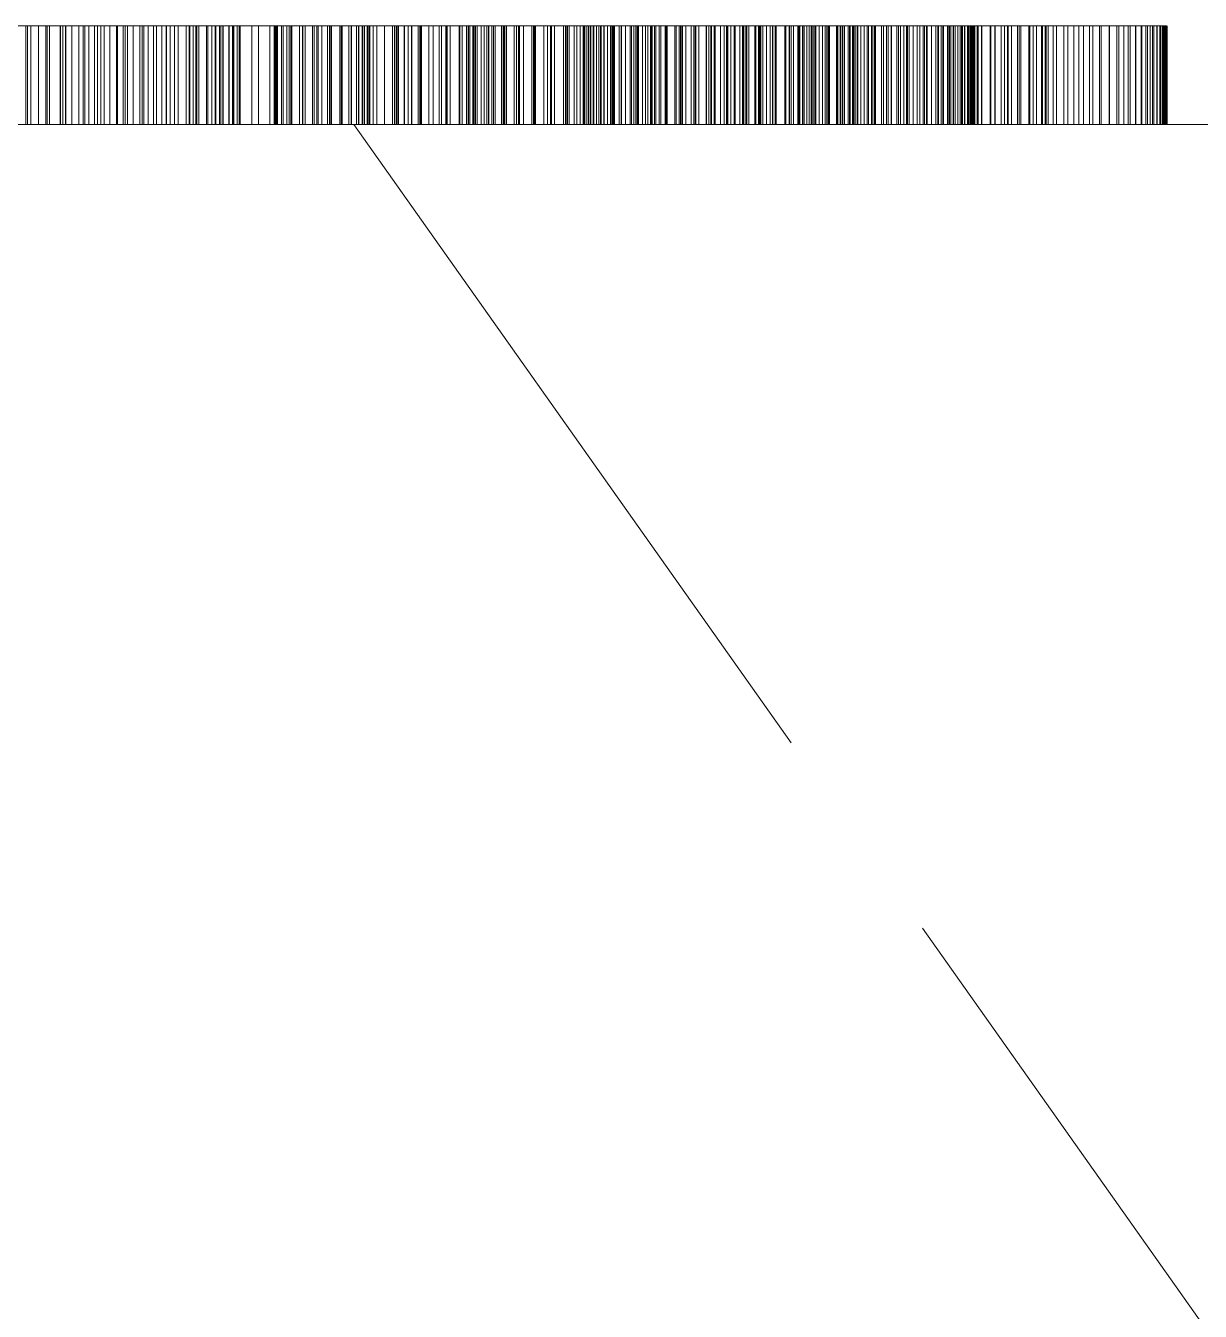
# Model space of a CAD drawing. Extents: x 23 to 587, y 4 to 413.
# Drawn here: x 470.166 to 470.76, y 194.324 to 194.974 of the extents above; entities that cross this region are included whole.
import ezdxf

# ---------------------------------------------------------------- set-up
doc = ezdxf.new("R2010")
doc.units = 0
doc.linetypes.add('DASHED', pattern=[15, 12, -3])
doc.layers.get('0').update_dxf_attribs({"lineweight": 13})

# ---------------------------------------------------------------- blocks, each defined once
blk = doc.blocks.new('BLOCK437')
at = {"color": 7, "linetype": 'DASHED', "lineweight": 13, "ltscale": 0.000758572}
blk.add_line((-87.6505, 127), (-87.6809, 127), dxfattribs=at)
at = {"color": 7, "linetype": 'DASHED', "lineweight": 13, "ltscale": 0.0025}
for p, q in [((-87.6555, 126.9), (-87.6555, 127)), ((-87.6541, 126.9), (-87.6541, 127)), ((-87.654, 126.9), (-87.654, 127)), ((-87.6505, 126.9), (-87.6505, 127)), ((-87.6505, 126.9), (-87.6505, 127)), ((-87.6429, 126.9), (-87.6429, 127)), ((-87.6355, 126.9), (-87.6355, 127)), ((-87.6342, 126.9), (-87.6342, 127)), ((-87.6318, 126.9), (-87.6318, 127)), ((-87.6209, 126.9), (-87.6209, 127)), ((-87.6205, 126.9), (-87.6205, 127)), ((-87.6181, 126.9), (-87.6181, 127)), ((-87.6157, 126.9), (-87.6157, 127)), ((-87.6152, 126.9), (-87.6152, 127)), ((-87.6092, 126.9), (-87.6092, 127)), ((-87.6021, 126.9), (-87.6021, 127)), ((-87.5977, 126.9), (-87.5977, 127)), ((-87.5961, 126.9), (-87.5961, 127)), ((-87.5921, 126.9), (-87.5921, 127)), ((-87.5863, 126.9), (-87.5863, 127)), ((-87.5832, 126.9), (-87.5832, 127)), ((-87.5798, 126.9), (-87.5798, 127)), ((-87.5766, 126.9), (-87.5766, 127)), ((-87.5707, 126.9), (-87.5707, 127)), ((-87.5639, 126.9), (-87.5639, 127)), ((-87.5629, 126.9), (-87.5629, 127)), ((-87.5572, 126.9), (-87.5572, 127)), ((-87.5553, 126.9), (-87.5553, 127)), ((-87.5528, 126.9), (-87.5528, 127)), ((-87.547, 126.9), (-87.547, 127)), ((-87.5405, 126.9), (-87.5405, 127)), ((-87.538, 126.9), (-87.538, 127)), ((-87.5365, 126.9), (-87.5365, 127)), ((-87.5321, 126.9), (-87.5321, 127)), ((-87.5266, 126.9), (-87.5266, 127)), ((-87.5237, 126.9), (-87.5237, 127)), ((-87.5182, 126.9), (-87.5182, 127)), ((-87.5137, 126.9), (-87.5137, 127)), ((-87.5134, 126.9), (-87.5134, 127)), ((-87.5098, 126.9), (-87.5098, 127)), ((-87.5054, 126.9), (-87.5054, 127)), ((-87.5017, 126.9), (-87.5017, 127)), ((-87.4936, 126.9), (-87.4936, 127)), ((-87.4907, 126.9), (-87.4907, 127)), ((-87.49, 126.9), (-87.49, 127)), ((-87.4864, 126.9), (-87.4864, 127)), ((-87.4838, 126.9), (-87.4838, 127)), ((-87.4828, 126.9), (-87.4828, 127)), ((-87.4807, 126.9), (-87.4807, 127)), ((-87.473, 126.9), (-87.473, 127)), ((-87.4716, 126.9), (-87.4716, 127)), ((-87.4678, 126.9), (-87.4678, 127)), ((-87.4642, 126.9), (-87.4642, 127)), ((-87.4635, 126.9), (-87.4635, 127)), ((-87.4598, 126.9), (-87.4598, 127)), ((-87.4586, 126.9), (-87.4586, 127)), ((-87.4566, 126.9), (-87.4566, 127)), ((-87.4563, 126.9), (-87.4563, 127)), ((-87.4505, 126.9), (-87.4505, 127)), ((-87.4501, 126.9), (-87.4501, 127)), ((-87.4469, 126.9), (-87.4469, 127)), ((-87.4456, 126.9), (-87.4456, 127)), ((-87.4454, 126.9), (-87.4454, 127)), ((-87.4421, 126.9), (-87.4421, 127)), ((-87.442, 126.9), (-87.442, 127)), ((-87.4401, 126.9), (-87.4401, 127)), ((-87.44, 126.9), (-87.44, 127)), ((-87.4393, 126.9), (-87.4393, 127)), ((-87.4389, 126.9), (-87.4389, 127)), ((-87.4273, 126.9), (-87.4273, 127)), ((-87.4205, 126.9), (-87.4205, 127)), ((-87.4089, 126.9), (-87.4089, 127)), ((-87.4048, 126.9), (-87.4048, 127)), ((-87.4043, 126.9), (-87.4043, 127)), ((-87.4034, 126.9), (-87.4034, 127)), ((-87.4024, 126.9), (-87.4024, 127)), ((-87.4012, 126.9), (-87.4012, 127)), ((-87.3974, 126.9), (-87.3974, 127)), ((-87.3954, 126.9), (-87.3954, 127)), ((-87.3918, 126.9), (-87.3918, 127)), ((-87.3896, 126.9), (-87.3896, 127)), ((-87.3877, 126.9), (-87.3877, 127)), ((-87.3868, 126.9), (-87.3868, 127)), ((-87.3791, 126.9), (-87.3791, 127)), ((-87.376, 126.9), (-87.376, 127)), ((-87.3756, 126.9), (-87.3756, 127)), ((-87.3733, 126.9), (-87.3733, 127)), ((-87.3659, 126.9), (-87.3659, 127)), ((-87.3641, 126.9), (-87.3641, 127)), ((-87.3614, 126.9), (-87.3614, 127)), ((-87.3603, 126.9), (-87.3603, 127)), ((-87.3565, 126.9), (-87.3565, 127)), ((-87.3509, 126.9), (-87.3509, 127)), ((-87.3486, 126.9), (-87.3486, 127)), ((-87.348, 126.9), (-87.348, 127)), ((-87.3468, 126.9), (-87.3468, 127)), ((-87.3382, 126.9), (-87.3382, 127)), ((-87.3368, 126.9), (-87.3368, 127)), ((-87.3364, 126.9), (-87.3364, 127)), ((-87.336, 126.9), (-87.336, 127)), ((-87.3292, 126.9), (-87.3292, 127)), ((-87.3267, 126.9), (-87.3267, 127)), ((-87.3264, 126.9), (-87.3264, 127)), ((-87.3215, 126.9), (-87.3215, 127)), ((-87.3194, 126.9), (-87.3194, 127)), ((-87.319, 126.9), (-87.319, 127)), ((-87.3156, 126.9), (-87.3156, 127)), ((-87.3151, 126.9), (-87.3151, 127)), ((-87.3133, 126.9), (-87.3133, 127)), ((-87.3107, 126.9), (-87.3107, 127)), ((-87.3097, 126.9), (-87.3097, 127)), ((-87.3083, 126.9), (-87.3083, 127)), ((-87.308, 126.9), (-87.308, 127)), ((-87.3046, 126.9), (-87.3046, 127)), ((-87.301, 126.9), (-87.301, 127)), ((-87.2931, 126.9), (-87.2931, 127)), ((-87.2851, 126.9), (-87.2851, 127)), ((-87.285, 126.9), (-87.285, 127)), ((-87.2831, 126.9), (-87.2831, 127)), ((-87.283, 126.9), (-87.283, 127)), ((-87.2813, 126.9), (-87.2813, 127)), ((-87.2808, 126.9), (-87.2808, 127)), ((-87.2792, 126.9), (-87.2792, 127)), ((-87.2791, 126.9), (-87.2791, 127)), ((-87.2734, 126.9), (-87.2734, 127)), ((-87.2731, 126.9), (-87.2731, 127)), ((-87.2692, 126.9), (-87.2692, 127)), ((-87.2658, 126.9), (-87.2658, 127)), ((-87.2656, 126.9), (-87.2656, 127)), ((-87.259, 126.9), (-87.259, 127)), ((-87.2574, 126.9), (-87.2574, 127)), ((-87.2567, 126.9), (-87.2567, 127)), ((-87.2557, 126.9), (-87.2557, 127)), ((-87.2482, 126.9), (-87.2482, 127)), ((-87.244, 126.9), (-87.244, 127)), ((-87.2439, 126.9), (-87.2439, 127)), ((-87.2379, 126.9), (-87.2379, 127)), ((-87.2354, 126.9), (-87.2354, 127)), ((-87.231, 126.9), (-87.231, 127)), ((-87.2306, 126.9), (-87.2306, 127)), ((-87.2297, 126.9), (-87.2297, 127)), ((-87.2268, 126.9), (-87.2268, 127)), ((-87.2176, 126.9), (-87.2176, 127)), ((-87.2169, 126.9), (-87.2169, 127)), ((-87.2147, 126.9), (-87.2147, 127)), ((-87.2104, 126.9), (-87.2104, 127)), ((-87.21, 126.9), (-87.21, 127)), ((-87.21, 126.9), (-87.21, 127)), ((-87.2081, 126.9), (-87.2081, 127)), ((-87.2069, 126.9), (-87.2069, 127)), ((-87.2038, 126.9), (-87.2038, 127)), ((-87.203, 126.9), (-87.203, 127)), ((-87.2027, 126.9), (-87.2027, 127)), ((-87.2016, 126.9), (-87.2016, 127)), ((-87.2011, 126.9), (-87.2011, 127)), ((-87.1994, 126.9), (-87.1994, 127)), ((-87.1953, 126.9), (-87.1953, 127)), ((-87.1925, 126.9), (-87.1925, 127)), ((-87.1896, 126.9), (-87.1896, 127)), ((-87.1881, 126.9), (-87.1881, 127)), ((-87.1876, 126.9), (-87.1876, 127)), ((-87.1848, 126.9), (-87.1848, 127)), ((-87.183, 126.9), (-87.183, 127)), ((-87.1812, 126.9), (-87.1812, 127)), ((-87.1749, 126.9), (-87.1749, 127)), ((-87.1731, 126.9), (-87.1731, 127)), ((-87.1727, 126.9), (-87.1727, 127)), ((-87.1715, 126.9), (-87.1715, 127)), ((-87.1698, 126.9), (-87.1698, 127)), ((-87.1622, 126.9), (-87.1622, 127)), ((-87.162, 126.9), (-87.162, 127)), ((-87.1599, 126.9), (-87.1599, 127)), ((-87.1577, 126.9), (-87.1577, 127)), ((-87.1569, 126.9), (-87.1569, 127)), ((-87.1566, 126.9), (-87.1566, 127)), ((-87.1525, 126.9), (-87.1525, 127)), ((-87.1443, 126.9), (-87.1443, 127)), ((-87.1424, 126.9), (-87.1424, 127)), ((-87.1418, 126.9), (-87.1418, 127)), ((-87.1417, 126.9), (-87.1417, 127)), ((-87.1414, 126.9), (-87.1414, 127)), ((-87.1405, 126.9), (-87.1405, 127)), ((-87.132, 126.9), (-87.132, 127)), ((-87.1284, 126.9), (-87.1284, 127)), ((-87.1255, 126.9), (-87.1255, 127)), ((-87.125, 126.9), (-87.125, 127)), ((-87.1244, 126.9), (-87.1244, 127)), ((-87.1213, 126.9), (-87.1213, 127)), ((-87.1212, 126.9), (-87.1212, 127)), ((-87.1121, 126.9), (-87.1121, 127)), ((-87.1102, 126.9), (-87.1102, 127)), ((-87.1088, 126.9), (-87.1088, 127)), ((-87.1083, 126.9), (-87.1083, 127)), ((-87.1066, 126.9), (-87.1066, 127)), ((-87.1015, 126.9), (-87.1015, 127)), ((-87.0988, 126.9), (-87.0988, 127)), ((-87.0953, 126.9), (-87.0953, 127)), ((-87.0923, 126.9), (-87.0923, 127)), ((-87.0917, 126.9), (-87.0917, 127)), ((-87.0907, 126.9), (-87.0907, 127)), ((-87.0907, 126.9), (-87.0907, 127)), ((-87.0888, 126.9), (-87.0888, 127)), ((-87.0887, 126.9), (-87.0887, 127)), ((-87.087, 126.9), (-87.087, 127)), ((-87.0865, 126.9), (-87.0865, 127)), ((-87.0849, 126.9), (-87.0849, 127)), ((-87.0847, 126.9), (-87.0847, 127)), ((-87.0822, 126.9), (-87.0822, 127)), ((-87.0817, 126.9), (-87.0817, 127)), ((-87.079, 126.9), (-87.079, 127)), ((-87.0788, 126.9), (-87.0788, 127)), ((-87.0764, 126.9), (-87.0764, 127)), ((-87.0749, 126.9), (-87.0749, 127)), ((-87.0741, 126.9), (-87.0741, 127)), ((-87.0714, 126.9), (-87.0714, 127)), ((-87.0712, 126.9), (-87.0712, 127)), ((-87.0678, 126.9), (-87.0678, 127)), ((-87.0646, 126.9), (-87.0646, 127)), ((-87.0633, 126.9), (-87.0633, 127)), ((-87.0631, 126.9), (-87.0631, 127)), ((-87.0624, 126.9), (-87.0624, 127)), ((-87.0614, 126.9), (-87.0614, 127)), ((-87.0606, 126.9), (-87.0606, 127)), ((-87.0561, 126.9), (-87.0561, 127)), ((-87.0538, 126.9), (-87.0538, 127)), ((-87.0536, 126.9), (-87.0536, 127)), ((-87.0496, 126.9), (-87.0496, 127)), ((-87.0495, 126.9), (-87.0495, 127)), ((-87.0449, 126.9), (-87.0449, 127)), ((-87.0448, 126.9), (-87.0448, 127)), ((-87.0436, 126.9), (-87.0436, 127)), ((-87.041, 126.9), (-87.041, 127)), ((-87.0392, 126.9), (-87.0392, 127)), ((-87.0377, 126.9), (-87.0377, 127)), ((-87.0367, 126.9), (-87.0367, 127)), ((-87.0363, 126.9), (-87.0363, 127)), ((-87.0324, 126.9), (-87.0324, 127)), ((-87.0292, 126.9), (-87.0292, 127)), ((-87.0269, 126.9), (-87.0269, 127)), ((-87.0244, 126.9), (-87.0244, 127)), ((-87.0233, 126.9), (-87.0233, 127)), ((-87.0225, 126.9), (-87.0225, 127)), ((-87.0203, 126.9), (-87.0203, 127)), ((-87.0189, 126.9), (-87.0189, 127)), ((-87.0157, 126.9), (-87.0157, 127)), ((-87.0137, 126.9), (-87.0137, 127)), ((-87.0095, 126.9), (-87.0095, 127)), ((-87.0094, 126.9), (-87.0094, 127)), ((-87.0093, 126.9), (-87.0093, 127)), ((-87.0084, 126.9), (-87.0084, 127)), ((-87.0073, 126.9), (-87.0073, 127)), ((-86.9997, 126.9), (-86.9997, 127)), ((-86.9983, 126.9), (-86.9983, 127)), ((-86.9952, 126.9), (-86.9952, 127)), ((-86.994, 126.9), (-86.994, 127)), ((-86.9938, 126.9), (-86.9938, 127)), ((-86.9933, 126.9), (-86.9933, 127)), ((-86.9921, 126.9), (-86.9921, 127)), ((-86.9886, 126.9), (-86.9886, 127)), ((-86.9831, 126.9), (-86.9831, 127)), ((-86.9806, 126.9), (-86.9806, 127)), ((-86.9801, 126.9), (-86.9801, 127)), ((-86.9788, 126.9), (-86.9788, 127)), ((-86.9784, 126.9), (-86.9784, 127)), ((-86.9784, 126.9), (-86.9784, 127)), ((-86.9754, 126.9), (-86.9754, 127)), ((-86.9681, 126.9), (-86.9681, 127)), ((-86.9676, 126.9), (-86.9676, 127)), ((-86.9655, 126.9), (-86.9655, 127)), ((-86.9634, 126.9), (-86.9634, 127)), ((-86.9625, 126.9), (-86.9625, 127)), ((-86.9625, 126.9), (-86.9625, 127)), ((-86.96, 126.9), (-86.96, 127)), ((-86.9591, 126.9), (-86.9591, 127)), ((-86.9534, 126.9), (-86.9534, 127)), ((-86.95, 126.9), (-86.95, 127)), ((-86.9475, 126.9), (-86.9475, 127)), ((-86.9471, 126.9), (-86.9471, 127)), ((-86.9463, 126.9), (-86.9463, 127)), ((-86.9462, 126.9), (-86.9462, 127)), ((-86.9432, 126.9), (-86.9432, 127)), ((-86.9396, 126.9), (-86.9396, 127)), ((-86.9389, 126.9), (-86.9389, 127)), ((-86.9341, 126.9), (-86.9341, 127)), ((-86.9312, 126.9), (-86.9312, 127)), ((-86.9302, 126.9), (-86.9302, 127)), ((-86.93, 126.9), (-86.93, 127)), ((-86.9278, 126.9), (-86.9278, 127)), ((-86.9269, 126.9), (-86.9269, 127)), ((-86.9248, 126.9), (-86.9248, 127)), ((-86.9187, 126.9), (-86.9187, 127)), ((-86.9177, 126.9), (-86.9177, 127)), ((-86.915, 126.9), (-86.915, 127)), ((-86.9144, 126.9), (-86.9144, 127)), ((-86.9139, 126.9), (-86.9139, 127)), ((-86.9128, 126.9), (-86.9128, 127)), ((-86.9108, 126.9), (-86.9108, 127)), ((-86.9072, 126.9), (-86.9072, 127)), ((-86.9034, 126.9), (-86.9034, 127)), ((-86.901, 126.9), (-86.901, 127)), ((-86.9008, 126.9), (-86.9008, 127)), ((-86.8983, 126.9), (-86.8983, 127)), ((-86.8979, 126.9), (-86.8979, 127)), ((-86.8973, 126.9), (-86.8973, 127)), ((-86.8972, 126.9), (-86.8972, 127)), ((-86.8887, 126.9), (-86.8887, 127)), ((-86.8879, 126.9), (-86.8879, 127)), ((-86.8876, 126.9), (-86.8876, 127)), ((-86.8874, 126.9), (-86.8874, 127)), ((-86.8841, 126.9), (-86.8841, 127)), ((-86.8838, 126.9), (-86.8838, 127)), ((-86.882, 126.9), (-86.882, 127)), ((-86.8797, 126.9), (-86.8797, 127)), ((-86.8754, 126.9), (-86.8754, 127)), ((-86.8745, 126.9), (-86.8745, 127)), ((-86.8745, 126.9), (-86.8745, 127)), ((-86.8735, 126.9), (-86.8735, 127)), ((-86.8707, 126.9), (-86.8707, 127)), ((-86.8705, 126.9), (-86.8705, 127)), ((-86.869, 126.9), (-86.869, 127)), ((-86.8662, 126.9), (-86.8662, 127)), ((-86.8641, 126.9), (-86.8641, 127)), ((-86.8618, 126.9), (-86.8618, 127)), ((-86.8609, 126.9), (-86.8609, 127)), ((-86.8593, 126.9), (-86.8593, 127)), ((-86.8579, 126.9), (-86.8579, 127)), ((-86.8572, 126.9), (-86.8572, 127)), ((-86.8538, 126.9), (-86.8538, 127)), ((-86.8506, 126.9), (-86.8506, 127)), ((-86.8505, 126.9), (-86.8505, 127)), ((-86.8478, 126.9), (-86.8478, 127)), ((-86.8461, 126.9), (-86.8461, 127)), ((-86.8448, 126.9), (-86.8448, 127)), ((-86.8444, 126.9), (-86.8444, 127)), ((-86.8444, 126.9), (-86.8444, 127)), ((-86.8434, 126.9), (-86.8434, 127)), ((-86.8362, 126.9), (-86.8362, 127)), ((-86.8361, 126.9), (-86.8361, 127)), ((-86.8353, 126.9), (-86.8353, 127)), ((-86.8349, 126.9), (-86.8349, 127)), ((-86.8325, 126.9), (-86.8325, 127)), ((-86.832, 126.9), (-86.832, 127)), ((-86.8301, 126.9), (-86.8301, 127)), ((-86.8286, 126.9), (-86.8286, 127)), ((-86.8284, 126.9), (-86.8284, 127)), ((-86.8246, 126.9), (-86.8246, 127)), ((-86.8233, 126.9), (-86.8233, 127)), ((-86.8227, 126.9), (-86.8227, 127)), ((-86.8225, 126.9), (-86.8225, 127)), ((-86.82, 126.9), (-86.82, 127)), ((-86.8194, 126.9), (-86.8194, 127)), ((-86.8187, 126.9), (-86.8187, 127)), ((-86.8186, 126.9), (-86.8186, 127)), ((-86.8167, 126.9), (-86.8167, 127)), ((-86.8167, 126.9), (-86.8167, 127)), ((-86.815, 126.9), (-86.815, 127)), ((-86.8149, 126.9), (-86.8149, 127)), ((-86.8119, 126.9), (-86.8119, 127)), ((-86.8082, 126.9), (-86.8082, 127)), ((-86.8054, 126.9), (-86.8054, 127)), ((-86.804, 126.9), (-86.804, 127)), ((-86.801, 126.9), (-86.801, 127)), ((-86.7997, 126.9), (-86.7997, 127)), ((-86.7978, 126.9), (-86.7978, 127)), ((-86.7969, 126.9), (-86.7969, 127)), ((-86.7907, 126.9), (-86.7907, 127)), ((-86.7887, 126.9), (-86.7887, 127)), ((-86.7859, 126.9), (-86.7859, 127)), ((-86.7857, 126.9), (-86.7857, 127)), ((-86.7841, 126.9), (-86.7841, 127)), ((-86.781, 126.9), (-86.781, 127)), ((-86.7809, 126.9), (-86.7809, 127)), ((-86.7752, 126.9), (-86.7752, 127)), ((-86.7737, 126.9), (-86.7737, 127)), ((-86.7717, 126.9), (-86.7717, 127)), ((-86.7682, 126.9), (-86.7682, 127)), ((-86.7657, 126.9), (-86.7657, 127)), ((-86.7649, 126.9), (-86.7649, 127)), ((-86.7647, 126.9), (-86.7647, 127)), ((-86.763, 126.9), (-86.763, 127)), ((-86.759, 126.9), (-86.759, 127)), ((-86.7549, 126.9), (-86.7549, 127)), ((-86.7549, 126.9), (-86.7549, 127)), ((-86.752, 126.9), (-86.752, 127)), ((-86.7489, 126.9), (-86.7489, 127)), ((-86.7474, 126.9), (-86.7474, 127)), ((-86.7453, 126.9), (-86.7453, 127)), ((-86.7452, 126.9), (-86.7452, 127)), ((-86.7446, 126.9), (-86.7446, 127)), ((-86.7404, 126.9), (-86.7404, 127)), ((-86.736, 126.9), (-86.736, 127)), ((-86.7359, 126.9), (-86.7359, 127)), ((-86.734, 126.9), (-86.734, 127)), ((-86.7334, 126.9), (-86.7334, 127)), ((-86.7304, 126.9), (-86.7304, 127)), ((-86.7287, 126.9), (-86.7287, 127)), ((-86.7281, 126.9), (-86.7281, 127)), ((-86.7243, 126.9), (-86.7243, 127)), ((-86.7228, 126.9), (-86.7228, 127)), ((-86.7221, 126.9), (-86.7221, 127)), ((-86.7207, 126.9), (-86.7207, 127)), ((-86.7184, 126.9), (-86.7184, 127)), ((-86.718, 126.9), (-86.718, 127)), ((-86.7165, 126.9), (-86.7165, 127)), ((-86.7163, 126.9), (-86.7163, 127)), ((-86.7138, 126.9), (-86.7138, 127)), ((-86.7112, 126.9), (-86.7112, 127)), ((-86.71, 126.9), (-86.71, 127)), ((-86.7091, 126.9), (-86.7091, 127)), ((-86.7069, 126.9), (-86.7069, 127)), ((-86.7067, 126.9), (-86.7067, 127)), ((-86.7065, 126.9), (-86.7065, 127)), ((-86.7039, 126.9), (-86.7039, 127)), ((-86.7038, 126.9), (-86.7038, 127)), ((-86.7033, 126.9), (-86.7033, 127)), ((-86.7029, 126.9), (-86.7029, 127)), ((-86.7015, 126.9), (-86.7015, 127)), ((-86.7005, 126.9), (-86.7005, 127)), ((-86.6995, 126.9), (-86.6995, 127)), ((-86.6984, 126.9), (-86.6984, 127)), ((-86.6981, 126.9), (-86.6981, 127)), ((-86.6971, 126.9), (-86.6971, 127)), ((-86.6971, 126.9), (-86.6971, 127)), ((-86.6966, 126.9), (-86.6966, 127)), ((-86.6965, 126.9), (-86.6965, 127)), ((-86.6943, 126.9), (-86.6943, 127)), ((-86.6933, 126.9), (-86.6933, 127)), ((-86.6898, 126.9), (-86.6898, 127)), ((-86.6895, 126.9), (-86.6895, 127)), ((-86.681, 126.9), (-86.681, 127)), ((-86.6802, 126.9), (-86.6802, 127)), ((-86.6764, 126.9), (-86.6764, 127)), ((-86.6761, 126.9), (-86.6761, 127)), ((-86.6698, 126.9), (-86.6698, 127)), ((-86.6666, 126.9), (-86.6666, 127)), ((-86.6635, 126.9), (-86.6635, 127)), ((-86.6629, 126.9), (-86.6629, 127)), ((-86.6594, 126.9), (-86.6594, 127)), ((-86.6535, 126.9), (-86.6535, 127)), ((-86.6517, 126.9), (-86.6517, 127)), ((-86.6501, 126.9), (-86.6501, 127)), ((-86.6501, 126.9), (-86.6501, 127)), ((-86.6419, 126.9), (-86.6419, 127)), ((-86.6417, 126.9), (-86.6417, 127)), ((-86.6409, 126.9), (-86.6409, 127)), ((-86.6377, 126.9), (-86.6377, 127)), ((-86.6343, 126.9), (-86.6343, 127)), ((-86.6341, 126.9), (-86.6341, 127)), ((-86.629, 126.9), (-86.629, 127)), ((-86.6283, 126.9), (-86.6283, 127)), ((-86.6282, 126.9), (-86.6282, 127)), ((-86.6256, 126.9), (-86.6256, 127)), ((-86.6244, 126.9), (-86.6244, 127)), ((-86.6243, 126.9), (-86.6243, 127)), ((-86.6223, 126.9), (-86.6223, 127)), ((-86.6223, 126.9), (-86.6223, 127)), ((-86.6175, 126.9), (-86.6175, 127)), ((-86.6139, 126.9), (-86.6139, 127)), ((-86.6067, 126.9), (-86.6067, 127)), ((-86.6025, 126.9), (-86.6025, 127)), ((-86.5963, 126.9), (-86.5963, 127)), ((-86.5915, 126.9), (-86.5915, 127)), ((-86.5866, 126.9), (-86.5866, 127)), ((-86.5808, 126.9), (-86.5808, 127)), ((-86.5774, 126.9), (-86.5774, 127)), ((-86.5705, 126.9), (-86.5705, 127)), ((-86.5687, 126.9), (-86.5687, 127)), ((-86.5606, 126.9), (-86.5606, 127)), ((-86.5605, 126.9), (-86.5605, 127)), ((-86.553, 126.9), (-86.553, 127)), ((-86.5509, 126.9), (-86.5509, 127)), ((-86.546, 126.9), (-86.546, 127)), ((-86.5416, 126.9), (-86.5416, 127)), ((-86.5396, 126.9), (-86.5396, 127)), ((-86.5343, 126.9), (-86.5343, 127)), ((-86.5338, 126.9), (-86.5338, 127)), ((-86.5284, 126.9), (-86.5284, 127)), ((-86.5277, 126.9), (-86.5277, 127)), ((-86.5237, 126.9), (-86.5237, 127)), ((-86.5219, 126.9), (-86.5219, 127)), ((-86.5194, 126.9), (-86.5194, 127)), ((-86.5169, 126.9), (-86.5169, 127)), ((-86.5156, 126.9), (-86.5156, 127)), ((-86.5125, 126.9), (-86.5125, 127)), ((-86.5123, 126.9), (-86.5123, 127)), ((-86.5095, 126.9), (-86.5095, 127)), ((-86.509, 126.9), (-86.509, 127)), ((-86.5071, 126.9), (-86.5071, 127)), ((-86.5061, 126.9), (-86.5061, 127)), ((-86.5052, 126.9), (-86.5052, 127)), ((-86.5041, 126.9), (-86.5041, 127)), ((-86.5037, 126.9), (-86.5037, 127)), ((-86.5028, 126.9), (-86.5028, 127)), ((-86.5028, 126.9), (-86.5028, 127)), ((-86.5022, 126.9), (-86.5022, 127)), ((-86.5022, 126.9), (-86.5022, 127))]:
    blk.add_line(p, q, dxfattribs=at)
at = {"color": 7, "linetype": 'DASHED', "lineweight": 13, "ltscale": 0.000739593}
blk.add_line((-87.6209, 127), (-87.6505, 127), dxfattribs=at)
at = {"color": 7, "linetype": 'DASHED', "lineweight": 13, "ltscale": 0.000722165}
blk.add_line((-87.5921, 127), (-87.6209, 127), dxfattribs=at)
at = {"color": 7, "linetype": 'DASHED', "lineweight": 13, "ltscale": 0.000703952}
blk.add_line((-87.5639, 127), (-87.5921, 127), dxfattribs=at)
at = {"color": 7, "linetype": 'DASHED', "lineweight": 13, "ltscale": 0.000685003}
blk.add_line((-87.5365, 127), (-87.5639, 127), dxfattribs=at)
at = {"color": 7, "linetype": 'DASHED', "lineweight": 13, "ltscale": 0.000666918}
blk.add_line((-87.5098, 127), (-87.5365, 127), dxfattribs=at)
at = {"color": 7, "linetype": 'DASHED', "lineweight": 13, "ltscale": 0.000649436}
blk.add_line((-87.4838, 127), (-87.5098, 127), dxfattribs=at)
at = {"color": 7, "linetype": 'DASHED', "lineweight": 13, "ltscale": 0.000630505}
blk.add_line((-87.4586, 127), (-87.4838, 127), dxfattribs=at)
at = {"color": 7, "linetype": 'DASHED', "lineweight": 13, "ltscale": 0.000493637}
blk.add_line((-87.4389, 127), (-87.4586, 127), dxfattribs=at)
at = {"color": 7, "linetype": 'DASHED', "lineweight": 13, "ltscale": 0.000460148}
blk.add_line((-87.4205, 127), (-87.4389, 127), dxfattribs=at)
at = {"color": 7, "linetype": 'DASHED', "lineweight": 13, "ltscale": 0.000426591}
blk.add_line((-87.4034, 127), (-87.4205, 127), dxfattribs=at)
at = {"color": 7, "linetype": 'DASHED', "lineweight": 13, "ltscale": 0.000393078}
blk.add_line((-87.3877, 127), (-87.4034, 127), dxfattribs=at)
at = {"color": 7, "linetype": 'DASHED', "lineweight": 13, "ltscale": 0.000359424}
blk.add_line((-87.3733, 127), (-87.3877, 127), dxfattribs=at)
at = {"color": 7, "linetype": 'DASHED', "lineweight": 13, "ltscale": 0.000325911}
blk.add_line((-87.3603, 127), (-87.3733, 127), dxfattribs=at)
at = {"color": 7, "linetype": 'DASHED', "lineweight": 13, "ltscale": 0.000293079}
blk.add_line((-87.3486, 127), (-87.3603, 127), dxfattribs=at)
at = {"color": 7, "linetype": 'DASHED', "lineweight": 13, "ltscale": 0.000258865}
blk.add_line((-87.3382, 127), (-87.3486, 127), dxfattribs=at)
at = {"color": 7, "linetype": 'DASHED', "lineweight": 13, "ltscale": 0.000226033}
blk.add_line((-87.3292, 127), (-87.3382, 127), dxfattribs=at)
at = {"color": 7, "linetype": 'DASHED', "lineweight": 13, "ltscale": 0.000192422}
blk.add_line((-87.3215, 127), (-87.3292, 127), dxfattribs=at)
at = {"color": 7, "linetype": 'DASHED', "lineweight": 13, "ltscale": 0.000159802}
blk.add_line((-87.3151, 127), (-87.3215, 127), dxfattribs=at)
at = {"color": 7, "linetype": 'DASHED', "lineweight": 13, "ltscale": 0.000108774}
blk.add_line((-87.3107, 127), (-87.3151, 127), dxfattribs=at)
at = {"color": 7, "linetype": 'DASHED', "lineweight": 13, "ltscale": 5.9412e-05}
blk.add_line((-87.3083, 127), (-87.3107, 127), dxfattribs=at)
at = {"color": 7, "linetype": 'DASHED', "lineweight": 13, "ltscale": 0.001965}
blk.add_line((-87.2297, 127), (-87.3083, 127), dxfattribs=at)
at = {"color": 7, "linetype": 'DASHED', "lineweight": 13, "ltscale": 0.000759149}
blk.add_line((-87.1994, 127), (-87.2297, 127), dxfattribs=at)
at = {"color": 7, "linetype": 'DASHED', "lineweight": 13, "ltscale": 7.76418e-05}
blk.add_line((-87.2069, 127), (-87.21, 127), dxfattribs=at)
at = {"color": 7, "linetype": 'DASHED', "lineweight": 13, "ltscale": 0.000145895}
blk.add_line((-87.2011, 127), (-87.2069, 127), dxfattribs=at)
at = {"color": 7, "linetype": 'DASHED', "lineweight": 13, "ltscale": 0.000214014}
blk.add_line((-87.1925, 127), (-87.2011, 127), dxfattribs=at)
at = {"color": 7, "linetype": 'DASHED', "lineweight": 13, "ltscale": 0.000328216}
blk.add_line((-87.1863, 127), (-87.1994, 127), dxfattribs=at)
at = {"color": 7, "linetype": 'DASHED', "lineweight": 13, "ltscale": 0.000282267}
blk.add_line((-87.1812, 127), (-87.1925, 127), dxfattribs=at)
at = {"color": 7, "linetype": 'DASHED', "lineweight": 13, "ltscale": 0.000285954}
blk.add_line((-87.1698, 127), (-87.1812, 127), dxfattribs=at)
at = {"color": 7, "linetype": 'DASHED', "lineweight": 13, "ltscale": 0.000329614}
blk.add_line((-87.1566, 127), (-87.1698, 127), dxfattribs=at)
at = {"color": 7, "linetype": 'DASHED', "lineweight": 13, "ltscale": 0.000373225}
blk.add_line((-87.1417, 127), (-87.1566, 127), dxfattribs=at)
at = {"color": 7, "linetype": 'DASHED', "lineweight": 13, "ltscale": 0.000416167}
blk.add_line((-87.125, 127), (-87.1417, 127), dxfattribs=at)
at = {"color": 7, "linetype": 'DASHED', "lineweight": 13, "ltscale": 0.000459699}
blk.add_line((-87.1066, 127), (-87.125, 127), dxfattribs=at)
at = {"color": 7, "linetype": 'DASHED', "lineweight": 13, "ltscale": 0.000503438}
blk.add_line((-87.0865, 127), (-87.1066, 127), dxfattribs=at)
at = {"color": 7, "linetype": 'DASHED', "lineweight": 13, "ltscale": 0.000546228}
blk.add_line((-87.0646, 127), (-87.0865, 127), dxfattribs=at)
at = {"color": 7, "linetype": 'DASHED', "lineweight": 13, "ltscale": 0.000589888}
blk.add_line((-87.041, 127), (-87.0646, 127), dxfattribs=at)
at = {"color": 7, "linetype": 'DASHED', "lineweight": 13, "ltscale": 0.000633524}
blk.add_line((-87.0157, 127), (-87.041, 127), dxfattribs=at)
at = {"color": 7, "linetype": 'DASHED', "lineweight": 13, "ltscale": 0.000676441}
blk.add_line((-86.9886, 127), (-87.0157, 127), dxfattribs=at)
at = {"color": 7, "linetype": 'DASHED', "lineweight": 13, "ltscale": 0.00052487}
blk.add_line((-86.9676, 127), (-86.9886, 127), dxfattribs=at)
at = {"color": 7, "linetype": 'DASHED', "lineweight": 13, "ltscale": 0.000514773}
blk.add_line((-86.9471, 127), (-86.9676, 127), dxfattribs=at)
at = {"color": 7, "linetype": 'DASHED', "lineweight": 13, "ltscale": 0.000503974}
blk.add_line((-86.9269, 127), (-86.9471, 127), dxfattribs=at)
at = {"color": 7, "linetype": 'DASHED', "lineweight": 13, "ltscale": 0.000493249}
blk.add_line((-86.9072, 127), (-86.9269, 127), dxfattribs=at)
at = {"color": 7, "linetype": 'DASHED', "lineweight": 13, "ltscale": 0.000482403}
blk.add_line((-86.8879, 127), (-86.9072, 127), dxfattribs=at)
at = {"color": 7, "linetype": 'DASHED', "lineweight": 13, "ltscale": 0.000471605}
blk.add_line((-86.869, 127), (-86.8879, 127), dxfattribs=at)
at = {"color": 7, "linetype": 'DASHED', "lineweight": 13, "ltscale": 0.00046088}
blk.add_line((-86.8506, 127), (-86.869, 127), dxfattribs=at)
at = {"color": 7, "linetype": 'DASHED', "lineweight": 13, "ltscale": 0.000450782}
blk.add_line((-86.8325, 127), (-86.8506, 127), dxfattribs=at)
at = {"color": 7, "linetype": 'DASHED', "lineweight": 13, "ltscale": 0.000440087}
blk.add_line((-86.8149, 127), (-86.8325, 127), dxfattribs=at)
at = {"color": 7, "linetype": 'DASHED', "lineweight": 13, "ltscale": 0.000429131}
blk.add_line((-86.7978, 127), (-86.8149, 127), dxfattribs=at)
at = {"color": 7, "linetype": 'DASHED', "lineweight": 13, "ltscale": 0.000418572}
blk.add_line((-86.781, 127), (-86.7978, 127), dxfattribs=at)
at = {"color": 7, "linetype": 'DASHED', "lineweight": 13, "ltscale": 0.000407211}
blk.add_line((-86.7647, 127), (-86.781, 127), dxfattribs=at)
at = {"color": 7, "linetype": 'DASHED', "lineweight": 13, "ltscale": 0.00039658}
blk.add_line((-86.7489, 127), (-86.7647, 127), dxfattribs=at)
at = {"color": 7, "linetype": 'DASHED', "lineweight": 13, "ltscale": 0.000386041}
blk.add_line((-86.7334, 127), (-86.7489, 127), dxfattribs=at)
at = {"color": 7, "linetype": 'DASHED', "lineweight": 13, "ltscale": 0.000374668}
blk.add_line((-86.7184, 127), (-86.7334, 127), dxfattribs=at)
at = {"color": 7, "linetype": 'DASHED', "lineweight": 13, "ltscale": 0.000363301}
blk.add_line((-86.7039, 127), (-86.7184, 127), dxfattribs=at)
at = {"color": 7, "linetype": 'DASHED', "lineweight": 13, "ltscale": 0.000352774}
blk.add_line((-86.6898, 127), (-86.7039, 127), dxfattribs=at)
at = {"color": 7, "linetype": 'DASHED', "lineweight": 13, "ltscale": 0.000342137}
blk.add_line((-86.6761, 127), (-86.6898, 127), dxfattribs=at)
at = {"color": 7, "linetype": 'DASHED', "lineweight": 13, "ltscale": 0.000330879}
blk.add_line((-86.6629, 127), (-86.6761, 127), dxfattribs=at)
at = {"color": 7, "linetype": 'DASHED', "lineweight": 13, "ltscale": 0.000320242}
blk.add_line((-86.6501, 127), (-86.6629, 127), dxfattribs=at)
at = {"color": 7, "linetype": 'DASHED', "lineweight": 13, "ltscale": 0.000310047}
blk.add_line((-86.6377, 127), (-86.6501, 127), dxfattribs=at)
at = {"color": 7, "linetype": 'DASHED', "lineweight": 13, "ltscale": 0.000301255}
blk.add_line((-86.6256, 127), (-86.6377, 127), dxfattribs=at)
at = {"color": 7, "linetype": 'DASHED', "lineweight": 13, "ltscale": 0.000293023}
blk.add_line((-86.6139, 127), (-86.6256, 127), dxfattribs=at)
at = {"color": 7, "linetype": 'DASHED', "lineweight": 13, "ltscale": 0.000284176}
blk.add_line((-86.6025, 127), (-86.6139, 127), dxfattribs=at)
at = {"color": 7, "linetype": 'DASHED', "lineweight": 13, "ltscale": 0.000275214}
blk.add_line((-86.5915, 127), (-86.6025, 127), dxfattribs=at)
at = {"color": 7, "linetype": 'DASHED', "lineweight": 13, "ltscale": 0.000267128}
blk.add_line((-86.5808, 127), (-86.5915, 127), dxfattribs=at)
at = {"color": 7, "linetype": 'DASHED', "lineweight": 13, "ltscale": 0.000258135}
blk.add_line((-86.5705, 127), (-86.5808, 127), dxfattribs=at)
at = {"color": 7, "linetype": 'DASHED', "lineweight": 13, "ltscale": 0.000249221}
blk.add_line((-86.5605, 127), (-86.5705, 127), dxfattribs=at)
at = {"color": 7, "linetype": 'DASHED', "lineweight": 13, "ltscale": 0.000240459}
blk.add_line((-86.5509, 127), (-86.5605, 127), dxfattribs=at)
at = {"color": 7, "linetype": 'DASHED', "lineweight": 13, "ltscale": 0.000232167}
blk.add_line((-86.5416, 127), (-86.5509, 127), dxfattribs=at)
at = {"color": 7, "linetype": 'DASHED', "lineweight": 13, "ltscale": 0.000183311}
blk.add_line((-86.5343, 127), (-86.5416, 127), dxfattribs=at)
at = {"color": 7, "linetype": 'DASHED', "lineweight": 13, "ltscale": 0.000164381}
blk.add_line((-86.5277, 127), (-86.5343, 127), dxfattribs=at)
at = {"color": 7, "linetype": 'DASHED', "lineweight": 13, "ltscale": 0.000145414}
blk.add_line((-86.5219, 127), (-86.5277, 127), dxfattribs=at)
at = {"color": 7, "linetype": 'DASHED', "lineweight": 13, "ltscale": 0.000126461}
blk.add_line((-86.5169, 127), (-86.5219, 127), dxfattribs=at)
at = {"color": 7, "linetype": 'DASHED', "lineweight": 13, "ltscale": 0.000108249}
blk.add_line((-86.5125, 127), (-86.5169, 127), dxfattribs=at)
at = {"color": 7, "linetype": 'DASHED', "lineweight": 13, "ltscale": 8.9295e-05}
blk.add_line((-86.509, 127), (-86.5125, 127), dxfattribs=at)
at = {"color": 7, "linetype": 'DASHED', "lineweight": 13, "ltscale": 7.03347e-05}
blk.add_line((-86.5061, 127), (-86.509, 127), dxfattribs=at)
at = {"color": 7, "linetype": 'DASHED', "lineweight": 13, "ltscale": 5.13744e-05}
blk.add_line((-86.5041, 127), (-86.5061, 127), dxfattribs=at)
at = {"color": 7, "linetype": 'DASHED', "lineweight": 13, "ltscale": 3.31868e-05}
blk.add_line((-86.5028, 127), (-86.5041, 127), dxfattribs=at)
at = {"color": 7, "linetype": 'DASHED', "lineweight": 13, "ltscale": 0.466421}
blk.add_line((-98.6378, 126.9), (-79.9809, 126.9), dxfattribs=at)
at = {"color": 7, "linetype": 'DASHED', "lineweight": 13, "ltscale": 0.076547}
blk.add_line((-85.5563, 124.4), (-87.3241, 126.9), dxfattribs=at)
at = {"color": 7, "linetype": 'DASHED', "lineweight": 13, "ltscale": 5.04353e-05}
blk.add_line((-87.285, 126.9), (-87.283, 126.9), dxfattribs=at)
at = {"color": 7, "linetype": 'DASHED', "lineweight": 13, "ltscale": 9.91223e-05}
for p, q in [((-87.283, 126.9), (-87.2791, 126.9)), ((-87.0887, 126.9), (-87.0847, 126.9))]:
    blk.add_line(p, q, dxfattribs=at)
at = {"color": 7, "linetype": 'DASHED', "lineweight": 13, "ltscale": 0.000148461}
for p, q in [((-87.2791, 126.9), (-87.2731, 126.9)), ((-87.0847, 126.9), (-87.0788, 126.9))]:
    blk.add_line(p, q, dxfattribs=at)
at = {"color": 7, "linetype": 'DASHED', "lineweight": 13, "ltscale": 0.00018425}
for p, q in [((-87.2731, 126.9), (-87.2658, 126.9)), ((-87.0788, 126.9), (-87.0714, 126.9))]:
    blk.add_line(p, q, dxfattribs=at)
at = {"color": 7, "linetype": 'DASHED', "lineweight": 13, "ltscale": 0.000208074}
for p, q in [((-87.2658, 126.9), (-87.2574, 126.9)), ((-87.0714, 126.9), (-87.0631, 126.9))]:
    blk.add_line(p, q, dxfattribs=at)
at = {"color": 7, "linetype": 'DASHED', "lineweight": 13, "ltscale": 0.000231794}
for p, q in [((-87.2574, 126.9), (-87.2482, 126.9)), ((-87.0631, 126.9), (-87.0538, 126.9))]:
    blk.add_line(p, q, dxfattribs=at)
at = {"color": 7, "linetype": 'DASHED', "lineweight": 13, "ltscale": 0.000255745}
for p, q in [((-87.2482, 126.9), (-87.2379, 126.9)), ((-87.0538, 126.9), (-87.0436, 126.9))]:
    blk.add_line(p, q, dxfattribs=at)
at = {"color": 7, "linetype": 'DASHED', "lineweight": 13, "ltscale": 0.000278741}
for p, q in [((-87.2379, 126.9), (-87.2268, 126.9)), ((-87.0436, 126.9), (-87.0324, 126.9))]:
    blk.add_line(p, q, dxfattribs=at)
at = {"color": 7, "linetype": 'DASHED', "lineweight": 13, "ltscale": 0.000302558}
blk.add_line((-87.2268, 126.9), (-87.2147, 126.9), dxfattribs=at)
at = {"color": 7, "linetype": 'DASHED', "lineweight": 13, "ltscale": 0.000326382}
blk.add_line((-87.2147, 126.9), (-87.2016, 126.9), dxfattribs=at)
at = {"color": 7, "linetype": 'DASHED', "lineweight": 13, "ltscale": 0.000349481}
for p, q in [((-87.2016, 126.9), (-87.1876, 126.9)), ((-87.0073, 126.9), (-86.9933, 126.9))]:
    blk.add_line(p, q, dxfattribs=at)
at = {"color": 7, "linetype": 'DASHED', "lineweight": 13, "ltscale": 0.000373305}
for p, q in [((-87.1876, 126.9), (-87.1727, 126.9)), ((-86.9933, 126.9), (-86.9784, 126.9))]:
    blk.add_line(p, q, dxfattribs=at)
at = {"color": 7, "linetype": 'DASHED', "lineweight": 13, "ltscale": 0.000396397}
for p, q in [((-87.1727, 126.9), (-87.1569, 126.9)), ((-86.9784, 126.9), (-86.9625, 126.9))]:
    blk.add_line(p, q, dxfattribs=at)
at = {"color": 7, "linetype": 'DASHED', "lineweight": 13, "ltscale": 0.000407615}
for p, q in [((-87.1569, 126.9), (-87.1405, 126.9)), ((-86.9625, 126.9), (-86.9462, 126.9))]:
    blk.add_line(p, q, dxfattribs=at)
at = {"color": 7, "linetype": 'DASHED', "lineweight": 13, "ltscale": 0.000404242}
blk.add_line((-87.1405, 126.9), (-87.1244, 126.9), dxfattribs=at)
at = {"color": 7, "linetype": 'DASHED', "lineweight": 13, "ltscale": 0.000403055}
blk.add_line((-87.1244, 126.9), (-87.1083, 126.9), dxfattribs=at)
at = {"color": 7, "linetype": 'DASHED', "lineweight": 13, "ltscale": 0.000399706}
blk.add_line((-87.1083, 126.9), (-87.0923, 126.9), dxfattribs=at)
at = {"color": 7, "linetype": 'DASHED', "lineweight": 13, "ltscale": 5.04288e-05}
blk.add_line((-87.0907, 126.9), (-87.0887, 126.9), dxfattribs=at)
at = {"color": 7, "linetype": 'DASHED', "lineweight": 13, "ltscale": 0.000302534}
blk.add_line((-87.0324, 126.9), (-87.0203, 126.9), dxfattribs=at)
at = {"color": 7, "linetype": 'DASHED', "lineweight": 13, "ltscale": 0.000326406}
blk.add_line((-87.0203, 126.9), (-87.0073, 126.9), dxfattribs=at)
at = {"color": 7, "linetype": 'DASHED', "lineweight": 13, "ltscale": 0.000404248}
blk.add_line((-86.9462, 126.9), (-86.93, 126.9), dxfattribs=at)
at = {"color": 7, "linetype": 'DASHED', "lineweight": 13, "ltscale": 0.000403048}
blk.add_line((-86.93, 126.9), (-86.9139, 126.9), dxfattribs=at)
at = {"color": 7, "linetype": 'DASHED', "lineweight": 13, "ltscale": 0.000399681}
blk.add_line((-86.9139, 126.9), (-86.8979, 126.9), dxfattribs=at)
at = {"color": 7, "linetype": 'DASHED', "lineweight": 13, "ltscale": 0.000397739}
blk.add_line((-86.8979, 126.9), (-86.882, 126.9), dxfattribs=at)
at = {"color": 7, "linetype": 'DASHED', "lineweight": 13, "ltscale": 0.000395048}
blk.add_line((-86.882, 126.9), (-86.8662, 126.9), dxfattribs=at)
at = {"color": 7, "linetype": 'DASHED', "lineweight": 13, "ltscale": 0.000393075}
blk.add_line((-86.8662, 126.9), (-86.8505, 126.9), dxfattribs=at)
at = {"color": 7, "linetype": 'DASHED', "lineweight": 13, "ltscale": 0.000390463}
blk.add_line((-86.8505, 126.9), (-86.8349, 126.9), dxfattribs=at)
at = {"color": 7, "linetype": 'DASHED', "lineweight": 13, "ltscale": 0.000387766}
blk.add_line((-86.8349, 126.9), (-86.8194, 126.9), dxfattribs=at)
at = {"color": 7, "linetype": 'DASHED', "lineweight": 13, "ltscale": 0.000385068}
blk.add_line((-86.8194, 126.9), (-86.804, 126.9), dxfattribs=at)
at = {"color": 7, "linetype": 'DASHED', "lineweight": 13, "ltscale": 0.000381074}
blk.add_line((-86.804, 126.9), (-86.7887, 126.9), dxfattribs=at)
at = {"color": 7, "linetype": 'DASHED', "lineweight": 13, "ltscale": 0.000374286}
blk.add_line((-86.7887, 126.9), (-86.7737, 126.9), dxfattribs=at)
at = {"color": 7, "linetype": 'DASHED', "lineweight": 13, "ltscale": 0.000368149}
blk.add_line((-86.7737, 126.9), (-86.759, 126.9), dxfattribs=at)
at = {"color": 7, "linetype": 'DASHED', "lineweight": 13, "ltscale": 0.000360642}
blk.add_line((-86.759, 126.9), (-86.7446, 126.9), dxfattribs=at)
at = {"color": 7, "linetype": 'DASHED', "lineweight": 13, "ltscale": 0.000354584}
blk.add_line((-86.7446, 126.9), (-86.7304, 126.9), dxfattribs=at)
at = {"color": 7, "linetype": 'DASHED', "lineweight": 13, "ltscale": 0.000347723}
blk.add_line((-86.7304, 126.9), (-86.7165, 126.9), dxfattribs=at)
at = {"color": 7, "linetype": 'DASHED', "lineweight": 13, "ltscale": 0.000340958}
blk.add_line((-86.7165, 126.9), (-86.7029, 126.9), dxfattribs=at)
at = {"color": 7, "linetype": 'DASHED', "lineweight": 13, "ltscale": 0.00033481}
blk.add_line((-86.7029, 126.9), (-86.6895, 126.9), dxfattribs=at)
at = {"color": 7, "linetype": 'DASHED', "lineweight": 13, "ltscale": 0.00032729}
blk.add_line((-86.6895, 126.9), (-86.6764, 126.9), dxfattribs=at)
at = {"color": 7, "linetype": 'DASHED', "lineweight": 13, "ltscale": 0.000321159}
blk.add_line((-86.6764, 126.9), (-86.6635, 126.9), dxfattribs=at)
at = {"color": 7, "linetype": 'DASHED', "lineweight": 13, "ltscale": 0.00029483}
blk.add_line((-86.6635, 126.9), (-86.6517, 126.9), dxfattribs=at)
at = {"color": 7, "linetype": 'DASHED', "lineweight": 13, "ltscale": 0.000246136}
blk.add_line((-86.6517, 126.9), (-86.6419, 126.9), dxfattribs=at)
at = {"color": 7, "linetype": 'DASHED', "lineweight": 13, "ltscale": 0.000195879}
blk.add_line((-86.6419, 126.9), (-86.6341, 126.9), dxfattribs=at)
at = {"color": 7, "linetype": 'DASHED', "lineweight": 13, "ltscale": 0.000147168}
blk.add_line((-86.6341, 126.9), (-86.6282, 126.9), dxfattribs=at)
at = {"color": 7, "linetype": 'DASHED', "lineweight": 13, "ltscale": 9.77503e-05}
blk.add_line((-86.6282, 126.9), (-86.6243, 126.9), dxfattribs=at)
at = {"color": 7, "linetype": 'DASHED', "lineweight": 13, "ltscale": 4.83453e-05}
blk.add_line((-86.6243, 126.9), (-86.6223, 126.9), dxfattribs=at)

msp = doc.modelspace()

# ---------------------------------------------------------------- block references
at = {"lineweight": 0, "xscale": 0.5, "yscale": 0.5, "zscale": 0.5}
msp.add_blockref('BLOCK437', (513.99417, 131.47371), dxfattribs=at)

doc.saveas('drawing.dxf')
